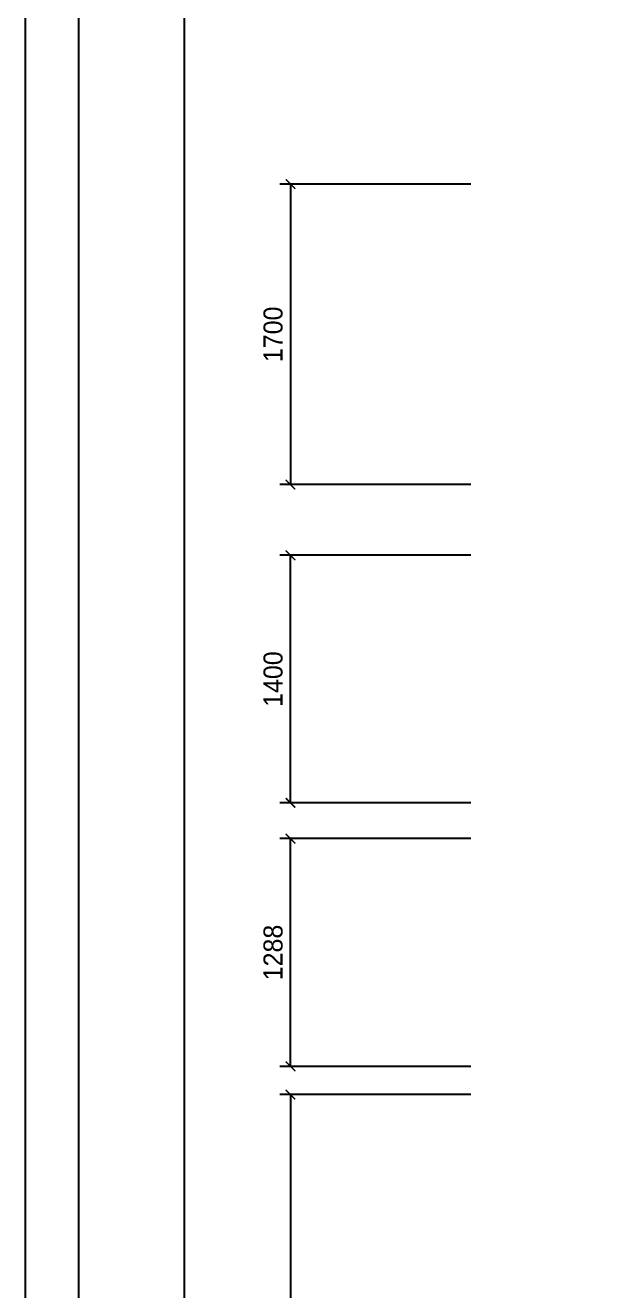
# Model space of a CAD drawing. Extents: x 11416736 to 11582377, y -14295679 to -14163266.
# Drawn here: x 11446696 to 11450012, y -14180761 to -14173604 of the extents above; entities that cross this region are included whole.
import ezdxf
from ezdxf.enums import TextEntityAlignment as Align

# ---------------------------------------------------------------- set-up
doc = ezdxf.new("R2010")
doc.units = 0
doc.header["$LTSCALE"] = 50
doc.header["$MEASUREMENT"] = 0
doc.layers.get('0').update_dxf_attribs({"linetype": 'CONTINUOUS'})
doc.layers.get('DEFPOINTS').update_dxf_attribs({"linetype": 'CONTINUOUS'})
for name, color, linetype in [('DIM', 7, 'CONTINUOUS'), ('F-SYM', 7, 'CONTINUOUS'), ('FORM(YOURNAME)-11', 1, 'CONTINUOUS'), ('도면층4', 4, 'CONTINUOUS')]:
    doc.layers.add(name, color=color, linetype=linetype)
doc.styles.add('YOURNAME', font='HY울릉도M.TTF')
doc.dimstyles.new('YOURNAME-60', dxfattribs={"dimscale": 60, "dimtxt": 1.8, "dimasz": 0.9, "dimexe": 1, "dimexo": 3, "dimgap": 0.7, "dimtad": 1, "dimdec": 0, "dimzin": 0, "dimdsep": 46, "dimtxsty": 'YOURNAME', "dimblk": 'ARCHTICK', "dimcen": 0, "dimclrd": 1, "dimclre": 1, "dimclrt": 7, "dimadec": 0, "dimazin": 0, "dimtfac": 1, "dimtdec": 0, "dimtix": 1, "dimtmove": 2, "dimatfit": 3, "dimldrblk": 'ARCHTICK', "dimfxl": 0, "dimtolj": 1, "dimtzin": 0, "dimarcsym": 0})

# ---------------------------------------------------------------- blocks, each defined once
blk = doc.blocks.new('FORM-PLAN')
at = {"layer": 'DEFPOINTS', "color": 158}
for points in [[(-71444, -2285), (10556, -2285), (10556, 55115), (-71444, 55115)], [(-69444, 53115), (-64, 53115), (-64, 1215), (-69444, 1215)]]:
    blk.add_lwpolyline(points, close=True, dxfattribs=at)
at = {"layer": 'FORM(YOURNAME)-11', "color": 250}
blk.add_lwpolyline([(-72444, -3285), (11556, -3285), (11556, 56115), (-72444, 56115)], close=True, dxfattribs=at)
at = {"layer": 'FORM(YOURNAME)-11', "color": 3, "style": 'YOURNAME'}
for tag, height, p in [('1', 450, (9905, 18188)), ('2', 450, (9905, 17544)), ('3', 450, (9905, 16257)), ('4', 450, (9905, 14326)), ('5', 515, (9905, 12009)), ('6', 515, (9905, 9757)), ('7', 515, (9905, 7504)), ('8', 515, (9905, 5252)), ('9', 515, (9905, 2999)), ('10', 515, (5655, 811)), ('11', 515, (9905, 747)), ('12', 515, (5655, -1441)), ('13', 515, (9905, -1441))]:
    blk.add_attdef(tag, text='', height=height, dxfattribs=at).set_placement(p, align=Align.MIDDLE_RIGHT)
blk = doc.blocks.new('*U323')
at = {"layer": 'F-SYM', "xscale": 0.3, "yscale": 0.3, "zscale": 0.3}
blk.add_blockref('FORM-PLAN', (11468428.9, -14187431), dxfattribs=at)
blk = doc.blocks.new('_ARCHTICK')
at = {"color": 0, "linetype": 'ByBlock', "const_width": 0.15}
blk.add_lwpolyline([(-0.5, -0.5), (0.5, 0.5)], dxfattribs=at)
blk = doc.blocks.new('*D143')
at = {"layer": 'DEFPOINTS', "color": 0, "ltscale": 30}
for p in [(11449395.6, -14179651.5), (11448195.6, -14183351.5), (11449395.6, -14183351.5)]:
    blk.add_point(p, dxfattribs=at)
at = {"layer": 'DIM', "color": 1, "lineweight": -2, "ltscale": 30}
for p, q in [((11449215.6, -14179651.5), (11448135.6, -14179651.5)), ((11448195.6, -14179651.5), (11448195.6, -14183351.5)), ((11449215.6, -14183351.5), (11448135.6, -14183351.5))]:
    blk.add_line(p, q, dxfattribs=at)
at = {"layer": 'DIM', "color": 1, "lineweight": -2, "ltscale": 30, "xscale": 54, "yscale": 54, "zscale": 54}
for p, rotation in [((11448195.6, -14179651.5), 90), ((11448195.6, -14183351.5), 270)]:
    blk.add_blockref('_ARCHTICK', p, dxfattribs=dict(at, rotation=rotation))
at = {"layer": 'DIM', "color": 7, "ltscale": 30, "insert": (11448097.5, -14181501.5), "char_height": 108, "attachment_point": 5, "rotation": 90, "style": 'YOURNAME'}
blk.add_mtext('\\A1;3700', dxfattribs=at)
blk = doc.blocks.new('*D144')
at = {"layer": 'DEFPOINTS', "color": 0, "ltscale": 30}
for p in [(11448195.6, -14178204.1), (11449395.6, -14178204.1), (11449395.6, -14179492)]:
    blk.add_point(p, dxfattribs=at)
at = {"layer": 'DIM', "color": 1, "lineweight": -2, "ltscale": 30}
for p, q in [((11449215.6, -14178204.1), (11448135.6, -14178204.1)), ((11448195.6, -14179492), (11448195.6, -14178204.1)), ((11449215.6, -14179492), (11448135.6, -14179492))]:
    blk.add_line(p, q, dxfattribs=at)
at = {"layer": 'DIM', "color": 1, "lineweight": -2, "ltscale": 30, "xscale": 54, "yscale": 54, "zscale": 54}
for p, rotation in [((11448195.6, -14178204.1), 90), ((11448195.6, -14179492), 270)]:
    blk.add_blockref('_ARCHTICK', p, dxfattribs=dict(at, rotation=rotation))
at = {"layer": 'DIM', "color": 7, "ltscale": 30, "insert": (11448097.5, -14178848), "char_height": 108, "attachment_point": 5, "rotation": 90, "style": 'YOURNAME'}
blk.add_mtext('\\A1;1288', dxfattribs=at)
blk = doc.blocks.new('*D145')
at = {"layer": 'DEFPOINTS', "color": 0, "ltscale": 30}
for p in [(11448195.6, -14176601.5), (11449395.6, -14176601.5), (11449395.6, -14178001.5)]:
    blk.add_point(p, dxfattribs=at)
at = {"layer": 'DIM', "color": 1, "lineweight": -2, "ltscale": 30}
for p, q in [((11449215.6, -14176601.5), (11448135.6, -14176601.5)), ((11448195.6, -14178001.5), (11448195.6, -14176601.5)), ((11449215.6, -14178001.5), (11448135.6, -14178001.5))]:
    blk.add_line(p, q, dxfattribs=at)
at = {"layer": 'DIM', "color": 1, "lineweight": -2, "ltscale": 30, "xscale": 54, "yscale": 54, "zscale": 54}
for p, rotation in [((11448195.6, -14176601.5), 90), ((11448195.6, -14178001.5), 270)]:
    blk.add_blockref('_ARCHTICK', p, dxfattribs=dict(at, rotation=rotation))
at = {"layer": 'DIM', "color": 7, "ltscale": 30, "insert": (11448097.5, -14177301.5), "char_height": 108, "attachment_point": 5, "rotation": 90, "style": 'YOURNAME'}
blk.add_mtext('\\A1;1400', dxfattribs=at)
blk = doc.blocks.new('*D146')
at = {"layer": 'DEFPOINTS', "color": 0, "ltscale": 30}
for p in [(11449395.6, -14174501.5), (11448195.6, -14176201.5), (11449395.6, -14176201.5)]:
    blk.add_point(p, dxfattribs=at)
at = {"layer": 'DIM', "color": 1, "lineweight": -2, "ltscale": 30}
for p, q in [((11449215.6, -14174501.5), (11448135.6, -14174501.5)), ((11448195.6, -14174501.5), (11448195.6, -14176201.5)), ((11449215.6, -14176201.5), (11448135.6, -14176201.5))]:
    blk.add_line(p, q, dxfattribs=at)
at = {"layer": 'DIM', "color": 1, "lineweight": -2, "ltscale": 30, "xscale": 54, "yscale": 54, "zscale": 54}
for p, rotation in [((11448195.6, -14174501.5), 90), ((11448195.6, -14176201.5), 270)]:
    blk.add_blockref('_ARCHTICK', p, dxfattribs=dict(at, rotation=rotation))
at = {"layer": 'DIM', "color": 7, "ltscale": 30, "insert": (11448097.5, -14175351.5), "char_height": 108, "attachment_point": 5, "rotation": 90, "style": 'YOURNAME'}
blk.add_mtext('\\A1;1700', dxfattribs=at)

msp = doc.modelspace()

# ---------------------------------------------------------------- block references
at = {"layer": '도면층4'}
msp.add_blockref('*U323', (0, 0), dxfattribs=at)

# ---------------------------------------------------------------- dimensions: what is measured, and where the dimension line sits
at = {"layer": 'DIM', "ltscale": 30}
for base, p1, p2, picture, middle in [((11448195.6, -14176201.5), (11449395.6, -14174501.5), (11449395.6, -14176201.5), '*D146', (11448097.5, -14175351.5)), ((11448195.6, -14176601.5), (11449395.6, -14178001.5), (11449395.6, -14176601.5), '*D145', (11448097.5, -14177301.5)), ((11448195.6, -14178204.1), (11449395.6, -14179492), (11449395.6, -14178204.1), '*D144', (11448097.5, -14178848)), ((11448195.6, -14183351.5), (11449395.6, -14179651.5), (11449395.6, -14183351.5), '*D143', (11448097.5, -14181501.5))]:
    dim = msp.add_linear_dim(base=base, p1=p1, p2=p2, angle=90, dimstyle='YOURNAME-60', dxfattribs=at)
    dim.commit()
    dim.dimension.update_dxf_attribs({"geometry": picture, "text_midpoint": middle})

doc.saveas('drawing.dxf')
